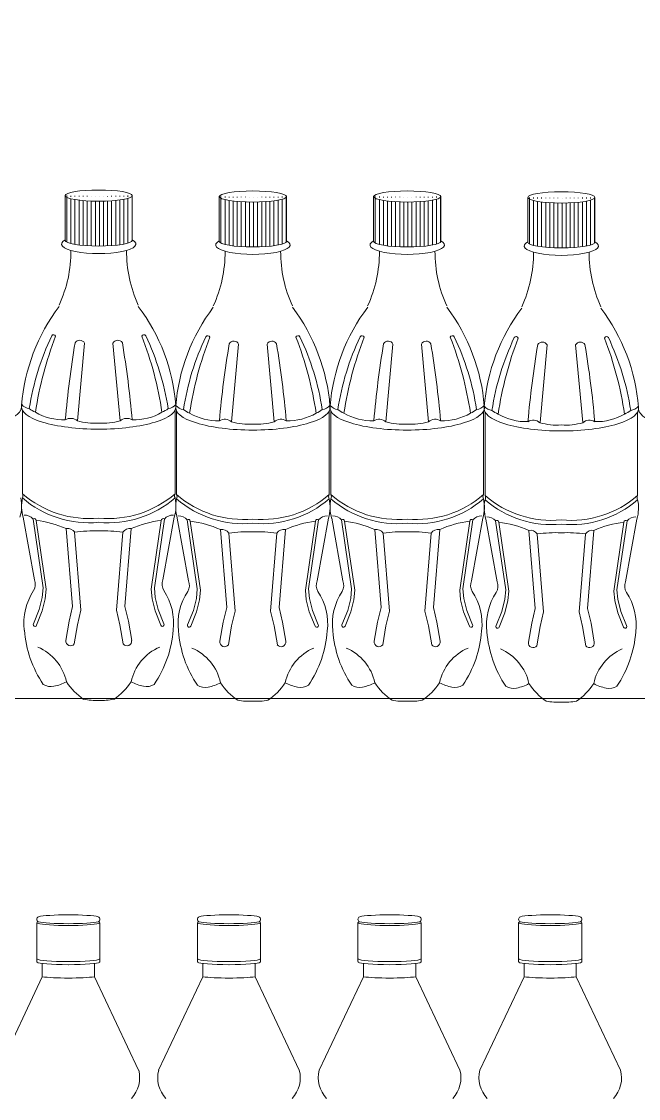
# Model space of a CAD drawing. Header units: millimetres. Extents: x 1287 to 21021, y -1522 to 4173.
# Drawn here: x 9328.46 to 9347.69, y 3402.32 to 3435.86 of the extents above; entities that cross this region are included whole.
import ezdxf

# ---------------------------------------------------------------- set-up
doc = ezdxf.new("R2010")
doc.units = ezdxf.units.MM

# ---------------------------------------------------------------- blocks, each defined once
blk = doc.blocks.new('şişe dolabı')
at = {"lineweight": 9}
h = blk.add_hatch(dxfattribs=at)
h.set_pattern_fill('LINE', scale=0.04, angle=90, style=0)
h.set_pattern_definition([(90, (9747.07023, 3674.88957), (-0.127, 8e-18), [])])
edge = h.paths.add_edge_path()
edge.add_ellipse((9775.231, 3726.229), major_axis=(1.045, 0), ratio=0.166366, start_angle=180, end_angle=360, ccw=False)
edge.add_line((9774.186, 3726.192), (9774.186, 3724.831))
edge.add_ellipse((9775.231, 3724.831), major_axis=(1.045, 0), ratio=0.166366, start_angle=180, end_angle=360)
edge.add_line((9776.276, 3724.831), (9776.276, 3726.192))
h = blk.add_hatch(dxfattribs=at)
h.set_pattern_fill('LINE', scale=0.04, angle=90, style=0)
h.set_pattern_definition([(90, (9751.87223, 3674.86137), (-0.127, 8e-18), [])])
edge = h.paths.add_edge_path()
edge.add_ellipse((9780.033, 3726.2), major_axis=(1.045, 0), ratio=0.166366, start_angle=180, end_angle=360, ccw=False)
edge.add_line((9778.988, 3726.163), (9778.988, 3724.803))
edge.add_ellipse((9780.033, 3724.803), major_axis=(1.045, 0), ratio=0.166366, start_angle=180, end_angle=360)
edge.add_line((9781.078, 3724.803), (9781.078, 3726.163))
h = blk.add_hatch(dxfattribs=at)
h.set_pattern_fill('LINE', scale=0.04, angle=90, style=0)
h.set_pattern_definition([(90, (9756.68048, 3674.86137), (-0.127, 8e-18), [])])
edge = h.paths.add_edge_path()
edge.add_ellipse((9784.841, 3726.2), major_axis=(1.045, 0), ratio=0.166366, start_angle=180, end_angle=360, ccw=False)
edge.add_line((9783.796, 3726.163), (9783.796, 3724.803))
edge.add_ellipse((9784.841, 3724.803), major_axis=(1.045, 0), ratio=0.166366, start_angle=180, end_angle=360)
edge.add_line((9785.887, 3724.803), (9785.887, 3726.163))
h = blk.add_hatch(dxfattribs=at)
h.set_pattern_fill('LINE', scale=0.04, angle=90, style=0)
h.set_pattern_definition([(90, (9761.48248, 3674.83317), (-0.127, 8e-18), [])])
edge = h.paths.add_edge_path()
edge.add_ellipse((9789.643, 3726.172), major_axis=(1.045, 0), ratio=0.166366, start_angle=180, end_angle=360, ccw=False)
edge.add_line((9788.598, 3726.135), (9788.598, 3724.775))
edge.add_ellipse((9789.643, 3724.775), major_axis=(1.045, 0), ratio=0.166366, start_angle=180, end_angle=360)
edge.add_line((9790.689, 3724.775), (9790.689, 3726.135))
at = {"color": 7, "lineweight": 9}
for p, q in [((9774.186, 3726.229), (9774.186, 3724.831)), ((9776.276, 3726.229), (9776.276, 3724.831)), ((9778.988, 3726.2), (9778.988, 3724.803)), ((9781.078, 3726.2), (9781.078, 3724.803)), ((9783.796, 3726.2), (9783.796, 3724.803)), ((9785.887, 3726.2), (9785.887, 3724.803)), ((9788.598, 3726.172), (9788.598, 3724.775)), ((9790.689, 3726.172), (9790.689, 3724.775)), ((9774.787, 3721.634), (9774.566, 3719.214)), ((9775.675, 3721.634), (9775.896, 3719.214)), ((9779.589, 3721.606), (9779.368, 3719.186)), ((9780.477, 3721.606), (9780.698, 3719.186)), ((9784.397, 3721.606), (9784.177, 3719.186)), ((9785.285, 3721.606), (9785.506, 3719.186)), ((9789.199, 3721.578), (9788.979, 3719.158)), ((9790.087, 3721.578), (9790.308, 3719.158)), ((9772.855, 3719.541), (9772.855, 3716.944)), ((9777.607, 3719.541), (9777.607, 3716.944)), ((9777.657, 3719.512), (9777.657, 3716.916)), ((9782.409, 3719.512), (9782.409, 3716.916)), ((9782.465, 3719.512), (9782.465, 3716.916)), ((9787.217, 3719.512), (9787.217, 3716.916)), ((9787.267, 3719.484), (9787.267, 3716.887)), ((9792.019, 3719.484), (9792.019, 3716.887)), ((9772.877, 3716.212), (9773.229, 3714.26)), ((9773.185, 3716.157), (9773.498, 3714.012)), ((9773.282, 3716.114), (9773.595, 3713.969)), ((9777.181, 3716.114), (9776.867, 3713.969)), ((9777.277, 3716.157), (9776.964, 3714.012)), ((9777.585, 3716.212), (9777.233, 3714.26)), ((9777.679, 3716.184), (9778.031, 3714.232)), ((9777.987, 3716.129), (9778.3, 3713.983)), ((9778.084, 3716.086), (9778.397, 3713.941)), ((9781.983, 3716.086), (9781.669, 3713.941)), ((9782.079, 3716.129), (9781.766, 3713.983)), ((9782.387, 3716.184), (9782.035, 3714.232)), ((9782.488, 3716.184), (9782.839, 3714.232)), ((9782.795, 3716.129), (9783.108, 3713.983)), ((9782.892, 3716.086), (9783.205, 3713.941)), ((9786.791, 3716.086), (9786.478, 3713.941)), ((9786.887, 3716.129), (9786.574, 3713.983)), ((9787.195, 3716.184), (9786.843, 3714.232)), ((9787.29, 3716.155), (9787.641, 3714.204)), ((9787.597, 3716.101), (9787.91, 3713.955)), ((9787.694, 3716.058), (9788.007, 3713.912)), ((9791.593, 3716.058), (9791.28, 3713.912)), ((9791.689, 3716.101), (9791.376, 3713.955)), ((9791.997, 3716.155), (9791.645, 3714.204)), ((9774.218, 3715.857), (9774.415, 3713.43)), ((9774.481, 3715.746), (9774.678, 3713.319)), ((9775.981, 3715.746), (9775.784, 3713.319)), ((9776.244, 3715.857), (9776.047, 3713.43)), ((9779.02, 3715.829), (9779.217, 3713.402)), ((9779.283, 3715.718), (9779.48, 3713.291)), ((9780.783, 3715.718), (9780.586, 3713.291)), ((9781.046, 3715.829), (9780.849, 3713.402)), ((9783.829, 3715.829), (9784.025, 3713.402)), ((9784.092, 3715.718), (9784.288, 3713.291)), ((9785.591, 3715.718), (9785.395, 3713.291)), ((9785.854, 3715.829), (9785.658, 3713.402)), ((9788.631, 3715.801), (9788.827, 3713.374)), ((9790.656, 3715.801), (9790.46, 3713.374)), ((9788.894, 3715.69), (9789.09, 3713.263)), ((9790.393, 3715.69), (9790.197, 3713.263)), ((9773.47, 3713.714), (9773.377, 3713.337)), ((9773.498, 3714.012), (9773.47, 3713.714)), ((9773.595, 3713.969), (9773.567, 3713.672)), ((9776.867, 3713.969), (9776.895, 3713.672)), ((9776.964, 3714.012), (9776.992, 3713.714)), ((9776.992, 3713.714), (9777.085, 3713.337)), ((9778.272, 3713.686), (9778.179, 3713.309)), ((9778.3, 3713.983), (9778.272, 3713.686)), ((9778.397, 3713.941), (9778.369, 3713.644)), ((9781.669, 3713.941), (9781.697, 3713.644)), ((9781.766, 3713.983), (9781.794, 3713.686)), ((9781.794, 3713.686), (9781.887, 3713.309)), ((9783.08, 3713.686), (9782.987, 3713.309)), ((9783.108, 3713.983), (9783.08, 3713.686)), ((9783.205, 3713.941), (9783.177, 3713.644)), ((9786.478, 3713.941), (9786.506, 3713.644)), ((9786.574, 3713.983), (9786.602, 3713.686)), ((9786.602, 3713.686), (9786.696, 3713.309)), ((9787.91, 3713.955), (9787.882, 3713.658)), ((9788.007, 3713.912), (9787.979, 3713.615)), ((9791.28, 3713.912), (9791.308, 3713.615)), ((9791.376, 3713.955), (9791.404, 3713.658)), ((9773.567, 3713.672), (9773.473, 3713.294)), ((9774.415, 3713.43), (9774.307, 3712.973)), ((9776.047, 3713.43), (9776.156, 3712.973)), ((9776.895, 3713.672), (9776.989, 3713.294)), ((9778.369, 3713.644), (9778.275, 3713.266)), ((9779.217, 3713.402), (9779.109, 3712.944)), ((9780.849, 3713.402), (9780.958, 3712.944)), ((9781.697, 3713.644), (9781.791, 3713.266)), ((9783.177, 3713.644), (9783.084, 3713.266)), ((9784.025, 3713.402), (9783.917, 3712.944)), ((9785.658, 3713.402), (9785.766, 3712.944)), ((9786.506, 3713.644), (9786.599, 3713.266)), ((9787.882, 3713.658), (9787.789, 3713.281)), ((9787.979, 3713.615), (9787.886, 3713.238)), ((9788.827, 3713.374), (9788.719, 3712.916)), ((9790.46, 3713.374), (9790.568, 3712.916)), ((9791.308, 3713.615), (9791.401, 3713.238)), ((9791.404, 3713.658), (9791.498, 3713.281)), ((9773.377, 3713.337), (9773.199, 3712.892)), ((9773.473, 3713.294), (9773.295, 3712.849)), ((9774.678, 3713.319), (9774.57, 3712.862)), ((9775.784, 3713.319), (9775.893, 3712.862)), ((9776.989, 3713.294), (9777.167, 3712.849)), ((9777.085, 3713.337), (9777.264, 3712.892)), ((9778.179, 3713.309), (9778.001, 3712.864)), ((9778.275, 3713.266), (9778.097, 3712.821)), ((9779.48, 3713.291), (9779.372, 3712.834)), ((9780.586, 3713.291), (9780.695, 3712.834)), ((9781.791, 3713.266), (9781.969, 3712.821)), ((9781.887, 3713.309), (9782.066, 3712.864)), ((9782.987, 3713.309), (9782.809, 3712.864)), ((9783.084, 3713.266), (9782.905, 3712.821)), ((9784.288, 3713.291), (9784.18, 3712.834)), ((9785.395, 3713.291), (9785.503, 3712.834)), ((9786.599, 3713.266), (9786.777, 3712.821)), ((9786.696, 3713.309), (9786.874, 3712.864)), ((9787.789, 3713.281), (9787.611, 3712.836)), ((9787.886, 3713.238), (9787.707, 3712.793)), ((9789.09, 3713.263), (9788.982, 3712.805)), ((9790.197, 3713.263), (9790.305, 3712.805)), ((9791.401, 3713.238), (9791.579, 3712.793)), ((9791.498, 3713.281), (9791.676, 3712.836)), ((9774.307, 3712.973), (9774.206, 3712.377)), ((9774.57, 3712.862), (9774.469, 3712.266)), ((9775.893, 3712.862), (9775.994, 3712.266)), ((9776.156, 3712.973), (9776.257, 3712.377)), ((9779.109, 3712.944), (9779.008, 3712.349)), ((9779.372, 3712.834), (9779.271, 3712.238)), ((9780.695, 3712.834), (9780.796, 3712.238)), ((9780.958, 3712.944), (9781.059, 3712.349)), ((9783.917, 3712.944), (9783.816, 3712.349)), ((9784.18, 3712.834), (9784.079, 3712.238)), ((9785.503, 3712.834), (9785.604, 3712.238)), ((9785.766, 3712.944), (9785.867, 3712.349)), ((9788.719, 3712.916), (9788.618, 3712.32)), ((9788.982, 3712.805), (9788.881, 3712.209)), ((9790.305, 3712.805), (9790.406, 3712.209)), ((9790.568, 3712.916), (9790.669, 3712.32)), ((9773.298, 3703.585), (9773.298, 3702.475)), ((9775.27, 3702.475), (9775.27, 3703.585)), ((9778.303, 3703.585), (9778.303, 3702.475)), ((9780.275, 3702.475), (9780.275, 3703.585)), ((9783.308, 3703.585), (9783.308, 3702.475)), ((9785.28, 3702.475), (9785.28, 3703.585)), ((9788.313, 3703.585), (9788.313, 3702.475)), ((9790.285, 3702.475), (9790.285, 3703.585)), ((9773.298, 3702.381), (9773.298, 3702.472)), ((9773.472, 3702.315), (9773.472, 3701.9)), ((9775.096, 3702.315), (9775.096, 3701.9)), ((9775.27, 3702.381), (9775.27, 3702.475)), ((9778.303, 3702.381), (9778.303, 3702.472)), ((9778.477, 3702.315), (9778.477, 3701.9)), ((9780.101, 3702.315), (9780.101, 3701.9)), ((9780.275, 3702.381), (9780.275, 3702.475)), ((9783.308, 3702.381), (9783.308, 3702.472)), ((9783.482, 3702.315), (9783.482, 3701.9)), ((9785.106, 3702.315), (9785.106, 3701.9)), ((9785.28, 3702.381), (9785.28, 3702.475)), ((9788.313, 3702.381), (9788.313, 3702.472)), ((9788.487, 3702.315), (9788.487, 3701.9)), ((9790.11, 3702.315), (9790.11, 3701.9)), ((9790.285, 3702.381), (9790.285, 3702.475)), ((9773.472, 3701.9), (9772.093, 3698.992)), ((9775.096, 3701.9), (9776.475, 3698.992)), ((9778.477, 3701.9), (9777.098, 3698.992)), ((9780.101, 3701.9), (9781.48, 3698.992)), ((9783.482, 3701.9), (9782.103, 3698.992)), ((9785.106, 3701.9), (9786.484, 3698.992)), ((9788.487, 3701.9), (9787.108, 3698.992)), ((9790.11, 3701.9), (9791.489, 3698.992))]:
    blk.add_line(p, q, dxfattribs=at)
at = {"lineweight": 9}
blk.add_line((9736.594, 3710.566), (9819.594, 3710.566), dxfattribs=at)
at = {"color": 7, "lineweight": 9}
for centre, radius, start, end in [((9770.292, 3724.512), 4.074, 335.47, 0.1502), ((9780.17, 3724.512), 4.074, 179.8498, 204.53), ((9775.094, 3724.484), 4.074, 335.47, 0.1502), ((9784.972, 3724.484), 4.074, 179.8498, 204.53), ((9779.902, 3724.484), 4.074, 335.47, 0.1502), ((9789.78, 3724.484), 4.074, 179.8498, 204.53), ((9784.704, 3724.456), 4.074, 335.47, 0.1502), ((9794.582, 3724.456), 4.074, 179.8498, 204.53), ((9778.67, 3719.242), 5.859, 142.8669, 175.5508), ((9771.792, 3719.242), 5.859, 4.4492, 37.1331), ((9783.472, 3719.214), 5.859, 142.8669, 175.5508), ((9776.594, 3719.214), 5.859, 4.4492, 37.1331), ((9788.281, 3719.214), 5.859, 142.8669, 175.5508), ((9781.402, 3719.214), 5.859, 4.4492, 37.1331), ((9793.083, 3719.186), 5.859, 142.8669, 175.5508), ((9786.204, 3719.186), 5.859, 4.4492, 37.1331), ((9781.126, 3718.357), 8.152, 154.5416, 171.264), ((9784.145, 3717.857), 11.005, 158.7389, 171.5101), ((9773.824, 3721.828), 0.0677, 17.1092, 149.9066), ((9776.638, 3721.828), 0.0677, 30.0934, 162.8908), ((9766.317, 3717.857), 11.005, 8.4899, 21.2611), ((9769.336, 3718.357), 8.152, 8.736, 25.4584), ((9785.928, 3718.329), 8.152, 154.5416, 171.264), ((9788.947, 3717.829), 11.005, 158.7389, 171.5101), ((9778.626, 3721.799), 0.0677, 17.1092, 149.9066), ((9781.44, 3721.799), 0.0677, 30.0934, 162.8908), ((9771.119, 3717.829), 11.005, 8.4899, 21.2611), ((9774.138, 3718.329), 8.152, 8.736, 25.4584), ((9790.737, 3718.329), 8.152, 154.5416, 171.264), ((9793.756, 3717.829), 11.005, 158.7389, 171.5101), ((9783.435, 3721.799), 0.0677, 17.1092, 149.9066), ((9786.248, 3721.799), 0.0677, 30.0934, 162.8908), ((9775.927, 3717.829), 11.005, 8.4899, 21.2611), ((9778.946, 3718.329), 8.152, 8.736, 25.4584), ((9795.539, 3718.301), 8.152, 154.5416, 171.264), ((9798.558, 3717.8), 11.005, 158.7389, 171.5101), ((9788.237, 3721.771), 0.0677, 17.1092, 149.9066), ((9791.05, 3721.771), 0.0677, 30.0934, 162.8908), ((9780.729, 3717.8), 11.005, 8.4899, 21.2611), ((9783.748, 3718.301), 8.152, 8.736, 25.4584), ((9805.095, 3716.527), 31.025, 170.5031, 174.9739), ((9774.638, 3721.556), 0.169, 27.8675, 147.731), ((9775.824, 3721.556), 0.169, 32.269, 152.1325), ((9745.367, 3716.527), 31.025, 5.0261, 9.4969), ((9809.897, 3716.498), 31.025, 170.5031, 174.9739), ((9779.44, 3721.527), 0.169, 27.8675, 147.731), ((9780.626, 3721.527), 0.169, 32.269, 152.1325), ((9750.169, 3716.498), 31.025, 5.0261, 9.4969), ((9814.706, 3716.498), 31.025, 170.5031, 174.9739), ((9784.248, 3721.527), 0.169, 27.8675, 147.731), ((9785.435, 3721.527), 0.169, 32.269, 152.1325), ((9754.977, 3716.498), 31.025, 5.0261, 9.4969), ((9819.508, 3716.47), 31.025, 170.5031, 174.9739), ((9789.05, 3721.499), 0.169, 27.8675, 147.731), ((9790.237, 3721.499), 0.169, 32.269, 152.1325), ((9759.779, 3716.47), 31.025, 5.0261, 9.4969), ((9773.098, 3719.932), 0.338, 217.8637, 265.0175), ((9777.364, 3719.932), 0.338, 274.9825, 322.1363), ((9773.541, 3720.173), 0.746, 230.7215, 247.9232), ((9774.14, 3720.989), 1.745, 239.7561, 271.6313), ((9776.323, 3720.989), 1.745, 268.3687, 300.2439), ((9776.921, 3720.173), 0.746, 292.0768, 309.2785), ((9777.9, 3719.904), 0.338, 217.8637, 265.0175), ((9778.343, 3720.145), 0.746, 230.7215, 247.9232), ((9778.942, 3720.961), 1.745, 239.7561, 271.6313), ((9781.125, 3720.961), 1.745, 268.3687, 300.2439), ((9781.723, 3720.145), 0.746, 292.0768, 309.2785), ((9782.166, 3719.904), 0.338, 274.9825, 322.1363), ((9782.708, 3719.904), 0.338, 217.8637, 265.0175), ((9783.151, 3720.145), 0.746, 230.7215, 247.9232), ((9783.75, 3720.961), 1.745, 239.7561, 271.6313), ((9785.933, 3720.961), 1.745, 268.3687, 300.2439), ((9786.531, 3720.145), 0.746, 292.0768, 309.2785), ((9786.974, 3719.904), 0.338, 274.9825, 322.1363), ((9787.51, 3719.876), 0.338, 217.8637, 265.0175), ((9787.953, 3720.117), 0.746, 230.7215, 247.9232), ((9788.552, 3720.933), 1.745, 239.7561, 271.6313), ((9790.735, 3720.933), 1.745, 268.3687, 300.2439), ((9791.333, 3720.117), 0.746, 292.0768, 309.2785), ((9791.776, 3719.876), 0.338, 274.9825, 322.1363), ((9774.357, 3718.977), 0.316, 48.6304, 122.0332), ((9775.093, 3721), 1.862, 253.557, 274.2423), ((9775.369, 3721), 1.862, 265.7577, 286.443), ((9776.105, 3718.977), 0.316, 57.9668, 131.3696), ((9779.159, 3718.948), 0.316, 48.6304, 122.0332), ((9779.895, 3720.972), 1.862, 253.557, 274.2423), ((9780.171, 3720.972), 1.862, 265.7577, 286.443), ((9780.907, 3718.948), 0.316, 57.9668, 131.3696), ((9783.967, 3718.948), 0.316, 48.6304, 122.0332), ((9784.704, 3720.972), 1.862, 253.557, 274.2423), ((9784.979, 3720.972), 1.862, 265.7577, 286.443), ((9785.715, 3718.948), 0.316, 57.9668, 131.3696), ((9788.769, 3718.92), 0.316, 48.6304, 122.0332), ((9789.506, 3720.943), 1.862, 253.557, 274.2423), ((9789.781, 3720.943), 1.862, 265.7577, 286.443), ((9790.517, 3718.92), 0.316, 57.9668, 131.3696), ((9771.635, 3716.555), 1.192, 343.253, 12.4465), ((9774.019, 3716.555), 1.192, 167.5535, 196.747), ((9774.929, 3719.338), 3.167, 229.0989, 275.4821), ((9772.725, 3716.878), 0.145, 333.0533, 26.9467), ((9774.929, 3719.206), 3.167, 229.0989, 275.4821), ((9775.534, 3719.338), 3.167, 264.5179, 310.9011), ((9775.534, 3719.206), 3.167, 264.5179, 310.9011), ((9776.443, 3716.555), 1.192, 343.253, 12.4465), ((9777.737, 3716.878), 0.145, 153.0533, 206.9467), ((9778.821, 3716.527), 1.192, 167.5535, 196.747), ((9779.731, 3719.309), 3.167, 229.0989, 275.4821), ((9777.527, 3716.85), 0.145, 333.0533, 26.9467), ((9779.731, 3719.178), 3.167, 229.0989, 275.4821), ((9780.336, 3719.309), 3.167, 264.5179, 310.9011), ((9780.336, 3719.178), 3.167, 264.5179, 310.9011), ((9781.245, 3716.527), 1.192, 343.253, 12.4465), ((9782.539, 3716.85), 0.145, 153.0533, 206.9467), ((9783.629, 3716.527), 1.192, 167.5535, 196.747), ((9784.539, 3719.309), 3.167, 229.0989, 275.4821), ((9782.336, 3716.85), 0.145, 333.0533, 26.9467), ((9784.539, 3719.178), 3.167, 229.0989, 275.4821), ((9785.144, 3719.309), 3.167, 264.5179, 310.9011), ((9785.144, 3719.178), 3.167, 264.5179, 310.9011), ((9786.054, 3716.527), 1.192, 343.253, 12.4465), ((9787.347, 3716.85), 0.145, 153.0533, 206.9467), ((9788.431, 3716.499), 1.192, 167.5535, 196.747), ((9789.341, 3719.281), 3.167, 229.0989, 275.4821), ((9787.138, 3716.822), 0.145, 333.0533, 26.9467), ((9789.341, 3719.149), 3.167, 229.0989, 275.4821), ((9789.946, 3719.281), 3.167, 264.5179, 310.9011), ((9789.946, 3719.149), 3.167, 264.5179, 310.9011), ((9790.856, 3716.499), 1.192, 343.253, 12.4465), ((9792.149, 3716.822), 0.145, 153.0533, 206.9467), ((9772.914, 3715.922), 0.359, 40.8817, 91.164), ((9773.222, 3716.11), 0.0599, 4.3476, 127.8576), ((9772.918, 3712.953), 3.182, 65.8855, 83.4441), ((9777.544, 3712.953), 3.182, 96.5559, 114.1145), ((9777.24, 3716.11), 0.0599, 52.1424, 175.6524), ((9777.548, 3715.922), 0.359, 88.836, 139.1183), ((9777.716, 3715.894), 0.359, 40.8817, 91.164), ((9778.024, 3716.082), 0.0599, 4.3476, 127.8576), ((9777.72, 3712.924), 3.182, 65.8855, 83.4441), ((9782.346, 3712.924), 3.182, 96.5559, 114.1145), ((9782.042, 3716.082), 0.0599, 52.1424, 175.6524), ((9782.35, 3715.894), 0.359, 88.836, 139.1183), ((9782.524, 3715.894), 0.359, 40.8817, 91.164), ((9782.832, 3716.082), 0.0599, 4.3476, 127.8576), ((9782.528, 3712.924), 3.182, 65.8855, 83.4441), ((9787.154, 3712.924), 3.182, 96.5559, 114.1145), ((9786.851, 3716.082), 0.0599, 52.1424, 175.6524), ((9787.159, 3715.894), 0.359, 88.836, 139.1183), ((9787.326, 3715.866), 0.359, 40.8817, 91.164), ((9787.634, 3716.053), 0.0599, 4.3476, 127.8576), ((9787.33, 3712.896), 3.182, 65.8855, 83.4441), ((9791.956, 3712.896), 3.182, 96.5559, 114.1145), ((9791.653, 3716.053), 0.0599, 52.1424, 175.6524), ((9791.961, 3715.866), 0.359, 88.836, 139.1183), ((9774.267, 3715.606), 0.256, 33.2178, 101.0314), ((9775.07, 3711.639), 4.149, 87.7779, 98.1583), ((9775.392, 3711.639), 4.149, 81.8417, 92.2221), ((9776.195, 3715.606), 0.256, 78.9686, 146.7822), ((9779.069, 3715.578), 0.256, 33.2178, 101.0314), ((9779.872, 3711.611), 4.149, 87.7779, 98.1583), ((9780.194, 3711.611), 4.149, 81.8417, 92.2221), ((9780.997, 3715.578), 0.256, 78.9686, 146.7822), ((9783.878, 3715.578), 0.256, 33.2178, 101.0314), ((9784.68, 3711.611), 4.149, 87.7779, 98.1583), ((9785.002, 3711.611), 4.149, 81.8417, 92.2221), ((9785.805, 3715.578), 0.256, 78.9686, 146.7822), ((9788.68, 3715.55), 0.256, 33.2178, 101.0314), ((9789.482, 3711.583), 4.149, 87.7779, 98.1583), ((9789.804, 3711.583), 4.149, 81.8417, 92.2221), ((9790.607, 3715.55), 0.256, 78.9686, 146.7822), ((9772.866, 3714.12), 0.389, 330.2047, 21.0695), ((9777.596, 3714.12), 0.389, 158.9305, 209.7953), ((9777.668, 3714.092), 0.389, 330.2047, 21.0695), ((9782.398, 3714.092), 0.389, 158.9305, 209.7953), ((9782.476, 3714.092), 0.389, 330.2047, 21.0695), ((9787.206, 3714.092), 0.389, 158.9305, 209.7953), ((9787.278, 3714.064), 0.389, 330.2047, 21.0695), ((9792.008, 3714.064), 0.389, 158.9305, 209.7953), ((9774.716, 3712.92), 1.817, 146.353, 187.0356), ((9775.746, 3712.92), 1.817, 352.9644, 33.647), ((9779.518, 3712.892), 1.817, 146.353, 187.0356), ((9780.548, 3712.892), 1.817, 352.9644, 33.647), ((9784.327, 3712.892), 1.817, 146.353, 187.0356), ((9785.356, 3712.892), 1.817, 352.9644, 33.647), ((9789.129, 3712.864), 1.817, 146.353, 187.0356), ((9790.158, 3712.864), 1.817, 352.9644, 33.647), ((9776.422, 3712.97), 3.519, 184.4312, 213.9131), ((9773.244, 3712.865), 0.0531, 149.6058, 342.5995), ((9774.041, 3712.97), 3.519, 326.0869, 355.5688), ((9777.218, 3712.865), 0.0531, 197.4005, 30.3942), ((9778.046, 3712.837), 0.0531, 149.6058, 342.5995), ((9782.02, 3712.837), 0.0531, 197.4005, 30.3942), ((9782.855, 3712.837), 0.0531, 149.6058, 342.5995), ((9786.828, 3712.837), 0.0531, 197.4005, 30.3942), ((9787.657, 3712.809), 0.0531, 149.6058, 342.5995), ((9791.63, 3712.809), 0.0531, 197.4005, 30.3942), ((9774.352, 3712.356), 0.148, 172.0326, 322.2167), ((9776.11, 3712.356), 0.148, 217.7833, 7.9674), ((9781.224, 3712.941), 3.519, 184.4312, 213.9131), ((9779.154, 3712.328), 0.148, 172.0326, 322.2167), ((9780.912, 3712.328), 0.148, 217.7833, 7.9674), ((9778.843, 3712.941), 3.519, 326.0869, 355.5688), ((9786.032, 3712.941), 3.519, 184.4312, 213.9131), ((9783.962, 3712.328), 0.148, 172.0326, 322.2167), ((9785.721, 3712.328), 0.148, 217.7833, 7.9674), ((9783.651, 3712.941), 3.519, 326.0869, 355.5688), ((9790.834, 3712.913), 3.519, 184.4312, 213.9131), ((9788.453, 3712.913), 3.519, 326.0869, 355.5688), ((9772.731, 3710.764), 1.527, 12.2077, 66.8778), ((9777.731, 3710.764), 1.527, 113.1222, 167.7923), ((9777.533, 3710.735), 1.527, 12.2077, 66.8778), ((9782.533, 3710.735), 1.527, 113.1222, 167.7923), ((9782.341, 3710.735), 1.527, 12.2077, 66.8778), ((9787.341, 3710.735), 1.527, 113.1222, 167.7923), ((9787.143, 3710.707), 1.527, 12.2077, 66.8778), ((9788.764, 3712.3), 0.148, 172.0326, 322.2167), ((9790.523, 3712.3), 0.148, 217.7833, 7.9674), ((9792.143, 3710.707), 1.527, 113.1222, 167.7923), ((9773.738, 3711.39), 0.451, 238.244, 282.5613), ((9773.636, 3712.131), 1.198, 279.6278, 299.3435), ((9775.861, 3712.161), 1.959, 213.2722, 235.8121), ((9774.601, 3712.161), 1.959, 304.1879, 326.7278), ((9776.826, 3712.131), 1.198, 240.6565, 260.3722), ((9776.724, 3711.39), 0.451, 257.4387, 301.756), ((9778.438, 3712.103), 1.198, 279.6278, 299.3435), ((9780.663, 3712.133), 1.959, 213.2722, 235.8121), ((9779.403, 3712.133), 1.959, 304.1879, 326.7278), ((9781.628, 3712.103), 1.198, 240.6565, 260.3722), ((9783.246, 3712.103), 1.198, 279.6278, 299.3435), ((9785.471, 3712.133), 1.959, 213.2722, 235.8121), ((9784.211, 3712.133), 1.959, 304.1879, 326.7278), ((9786.436, 3712.103), 1.198, 240.6565, 260.3722), ((9788.048, 3712.075), 1.198, 279.6278, 299.3435), ((9790.273, 3712.105), 1.959, 213.2722, 235.8121), ((9789.013, 3712.105), 1.959, 304.1879, 326.7278), ((9791.238, 3712.075), 1.198, 240.6565, 260.3722), ((9778.54, 3711.361), 0.451, 238.244, 282.5613), ((9781.526, 3711.361), 0.451, 257.4387, 301.756), ((9783.349, 3711.361), 0.451, 238.244, 282.5613), ((9786.334, 3711.361), 0.451, 257.4387, 301.756), ((9788.151, 3711.333), 0.451, 238.244, 282.5613), ((9791.136, 3711.333), 0.451, 257.4387, 301.756), ((9775.129, 3712.51), 2.003, 259.4054, 272.9298), ((9775.333, 3712.51), 2.003, 267.0702, 280.5946), ((9779.931, 3712.482), 2.003, 259.4054, 272.9298), ((9780.135, 3712.482), 2.003, 267.0702, 280.5946), ((9784.739, 3712.482), 2.003, 259.4054, 272.9298), ((9784.944, 3712.482), 2.003, 267.0702, 280.5946), ((9789.541, 3712.454), 2.003, 259.4054, 272.9298), ((9789.746, 3712.454), 2.003, 267.0702, 280.5946), ((9773.383, 3703.692), 0.0851, 112.2628, 247.7372), ((9775.185, 3703.692), 0.0851, 292.2628, 67.7372), ((9778.388, 3703.692), 0.0851, 112.2628, 247.7372), ((9780.19, 3703.692), 0.0851, 292.2628, 67.7372), ((9783.393, 3703.692), 0.0851, 112.2628, 247.7372), ((9785.194, 3703.692), 0.0851, 292.2628, 67.7372), ((9788.398, 3703.692), 0.0851, 112.2628, 247.7372), ((9790.199, 3703.692), 0.0851, 292.2628, 67.7372), ((9773.325, 3702.472), 0.0267, 174.0315, 232.1778), ((9773.325, 3702.378), 0.0267, 174.0315, 232.1778), ((9775.243, 3702.472), 0.0267, 307.8222, 5.9685), ((9775.243, 3702.378), 0.0267, 307.8222, 5.9685), ((9778.33, 3702.472), 0.0267, 174.0315, 232.1778), ((9778.33, 3702.378), 0.0267, 174.0315, 232.1778), ((9780.248, 3702.472), 0.0267, 307.8222, 5.9685), ((9780.248, 3702.378), 0.0267, 307.8222, 5.9685), ((9783.335, 3702.472), 0.0267, 174.0315, 232.1778), ((9783.335, 3702.378), 0.0267, 174.0315, 232.1778), ((9785.253, 3702.472), 0.0267, 307.8222, 5.9685), ((9785.253, 3702.378), 0.0267, 307.8222, 5.9685), ((9788.34, 3702.472), 0.0267, 174.0315, 232.1778), ((9788.34, 3702.378), 0.0267, 174.0315, 232.1778), ((9790.258, 3702.472), 0.0267, 307.8222, 5.9685), ((9790.258, 3702.378), 0.0267, 307.8222, 5.9685), ((9775.573, 3698.754), 0.933, 316.5219, 14.7719), ((9778.001, 3698.754), 0.933, 165.2281, 223.4781), ((9780.577, 3698.754), 0.933, 316.5219, 14.7719), ((9783.005, 3698.754), 0.933, 165.2281, 223.4781), ((9785.582, 3698.754), 0.933, 316.5219, 14.7719), ((9788.01, 3698.754), 0.933, 165.2281, 223.4781), ((9790.587, 3698.754), 0.933, 316.5219, 14.7719)]:
    blk.add_arc(centre, radius, start, end, dxfattribs=at)
for centre in [(9775.231, 3726.229), (9780.033, 3726.2), (9784.841, 3726.2), (9789.643, 3726.172)]:
    blk.add_ellipse(centre, major_axis=(1.045, 0), ratio=0.166366, dxfattribs=at)
at = {"color": 7, "lineweight": 9, "extrusion": (0, 0, -1)}
for centre, major_axis, ratio, start_param, end_param in [((9775.231, 3724.719), (-1.159, 0), 0.254188, 2.694786, 6.729992), ((9780.033, 3724.691), (-1.159, 0), 0.254188, 2.694786, 6.729992), ((9784.841, 3724.691), (-1.159, 0), 0.254188, 2.694786, 6.729992), ((9789.643, 3724.662), (-1.159, 0), 0.254188, 2.694786, 6.729992), ((9770.423, 3719.652), (-2.407, 0), 0.289681, 3.077687, 4.712389), ((9775.231, 3719.652), (-2.407, 0), 0.289681, 3.077687, 4.712389), ((9780.033, 3719.624), (-2.407, 0), 0.289681, 3.077687, 4.712389), ((9784.841, 3719.624), (-2.407, 0), 0.289681, 3.077687, 4.712389), ((9789.643, 3719.596), (-2.407, 0), 0.289681, 3.077687, 4.712389), ((9774.284, 3703.743), (-0.986, 0), 0.087618, 1.570796, 2.812571), ((9779.289, 3703.743), (-0.986, 0), 0.087618, 1.570796, 2.812571), ((9784.294, 3703.743), (-0.986, 0), 0.087618, 1.570796, 2.812571), ((9789.299, 3703.743), (-0.986, 0), 0.087618, 1.570796, 2.812571), ((9774.284, 3703.585), (0.986, 0), 0.087618, 5.954164, 9.753799), ((9774.284, 3703.641), (0.986, 0), 0.087618, 1.570796, 2.812571), ((9779.289, 3703.585), (0.986, 0), 0.087618, 5.954164, 9.753799), ((9779.289, 3703.641), (0.986, 0), 0.087618, 1.570796, 2.812571), ((9784.294, 3703.585), (0.986, 0), 0.087618, 5.954164, 9.753799), ((9784.294, 3703.641), (0.986, 0), 0.087618, 1.570796, 2.812571), ((9789.299, 3703.585), (0.986, 0), 0.087618, 5.954164, 9.753799), ((9789.299, 3703.641), (0.986, 0), 0.087618, 1.570796, 2.812571), ((9774.291, 3702.458), (0.986, 0), 0.087618, 7.861459, 9.349263), ((9774.291, 3702.363), (0.986, 0), 0.087618, 7.861459, 9.349263), ((9779.296, 3702.458), (0.986, 0), 0.087618, 7.861459, 9.349263), ((9779.296, 3702.363), (0.986, 0), 0.087618, 7.861459, 9.349263), ((9784.301, 3702.458), (0.986, 0), 0.087618, 7.861459, 9.349263), ((9784.301, 3702.363), (0.986, 0), 0.087618, 7.861459, 9.349263), ((9789.306, 3702.458), (0.986, 0), 0.087618, 7.861459, 9.349263), ((9789.306, 3702.363), (0.986, 0), 0.087618, 7.861459, 9.349263), ((9774.291, 3701.948), (0.986, 0), 0.087618, 7.861459, 8.83468), ((9779.296, 3701.948), (0.986, 0), 0.087618, 7.861459, 8.83468), ((9784.301, 3701.948), (0.986, 0), 0.087618, 7.861459, 8.83468), ((9789.306, 3701.948), (0.986, 0), 0.087618, 7.861459, 8.83468)]:
    blk.add_ellipse(centre, major_axis=major_axis, ratio=ratio, start_param=start_param, end_param=end_param, dxfattribs=at)
at = {"color": 7, "lineweight": 9}
for centre, major_axis, ratio, start_param, end_param in [((9775.231, 3724.831), (1.045, 0), 0.166366, 3.141593, 6.283185), ((9780.033, 3724.803), (1.045, 0), 0.166366, 3.141593, 6.283185), ((9784.841, 3724.803), (1.045, 0), 0.166366, 3.141593, 6.283185), ((9789.643, 3724.775), (1.045, 0), 0.166366, 3.141593, 6.283185), ((9775.231, 3719.652), (2.407, 0), 0.289681, 3.077687, 4.712389), ((9780.033, 3719.624), (2.407, 0), 0.289681, 3.077687, 4.712389), ((9784.841, 3719.624), (2.407, 0), 0.289681, 3.077687, 4.712389), ((9789.643, 3719.596), (2.407, 0), 0.289681, 3.077687, 4.712389), ((9794.452, 3719.596), (2.407, 0), 0.289681, 3.077687, 4.712389), ((9774.284, 3703.743), (0.986, 0), 0.087618, 1.570796, 2.812571), ((9779.289, 3703.743), (0.986, 0), 0.087618, 1.570796, 2.812571), ((9784.294, 3703.743), (0.986, 0), 0.087618, 1.570796, 2.812571), ((9789.299, 3703.743), (0.986, 0), 0.087618, 1.570796, 2.812571), ((9774.284, 3703.641), (-0.986, 0), 0.087618, 1.570796, 2.812571), ((9779.289, 3703.641), (-0.986, 0), 0.087618, 1.570796, 2.812571), ((9784.294, 3703.641), (-0.986, 0), 0.087618, 1.570796, 2.812571), ((9789.299, 3703.641), (-0.986, 0), 0.087618, 1.570796, 2.812571), ((9774.277, 3702.458), (-0.986, 0), 0.087618, 7.861459, 9.349263), ((9774.277, 3702.363), (-0.986, 0), 0.087618, 7.861459, 9.349263), ((9779.282, 3702.458), (-0.986, 0), 0.087618, 7.861459, 9.349263), ((9779.282, 3702.363), (-0.986, 0), 0.087618, 7.861459, 9.349263), ((9784.287, 3702.458), (-0.986, 0), 0.087618, 7.861459, 9.349263), ((9784.287, 3702.363), (-0.986, 0), 0.087618, 7.861459, 9.349263), ((9789.291, 3702.458), (-0.986, 0), 0.087618, 7.861459, 9.349263), ((9789.291, 3702.363), (-0.986, 0), 0.087618, 7.861459, 9.349263), ((9774.277, 3701.948), (-0.986, 0), 0.087618, 7.861459, 8.83468), ((9779.282, 3701.948), (-0.986, 0), 0.087618, 7.861459, 8.83468), ((9784.287, 3701.948), (-0.986, 0), 0.087618, 7.861459, 8.83468), ((9789.291, 3701.948), (-0.986, 0), 0.087618, 7.861459, 8.83468)]:
    blk.add_ellipse(centre, major_axis=major_axis, ratio=ratio, start_param=start_param, end_param=end_param, dxfattribs=at)

msp = doc.modelspace()

# ---------------------------------------------------------------- hatches: boundary and pattern name
h = msp.add_hatch(color=256)
h.dxf.hatch_style = 1
h.paths.add_polyline_path([(10598.775, 584.53), (10598.775, 4059.675), (5942.638, 4059.675), (5942.638, 584.53)])
h.paths.add_polyline_path([(5962.638, 604.53), (5962.638, 4039.675), (10578.775, 4039.675), (10578.775, 604.53)], flags=16)
h.paths.add_polyline_path([(6519.893, 778.27), (6520.667, 3865.935), (6536.057, 3865.935), (6535.283, 778.27)], flags=0)
h.paths.add_polyline_path([(6015.638, 1487.424), (6015.635, 1502.885), (6468.358, 1502.885), (6468.358, 1487.495)], flags=0)
h.paths.add_polyline_path([(6080.278, 1558.408), (6080.278, 1881.292), (6183.601, 1881.292), (6183.601, 1558.408)], flags=0)
h.paths.add_polyline_path([(6071.667, 1891.8), (6037.227, 1891.8), (6054.447, 1921.935)], flags=0)
h.paths.add_polyline_path([(6015.635, 1969.703), (6015.638, 1985.164), (6468.358, 1985.093), (6468.358, 1969.703)], flags=0)
h.paths.add_polyline_path([(6015.521, 2302.178), (6015.523, 2317.639), (6468.243, 2317.568), (6468.243, 2302.178)], flags=0)
h.paths.add_polyline_path([(6015.556, 2537.898), (6015.558, 2553.359), (6468.278, 2553.288), (6468.278, 2537.898)], flags=0)
h.paths.add_polyline_path([(6015.591, 2763.088), (6015.594, 2778.549), (6468.313, 2778.478), (6468.313, 2763.088)], flags=0)
h.paths.add_polyline_path([(6015.635, 2988.278), (6015.638, 3003.739), (6468.358, 3003.668), (6468.358, 2988.278)], flags=0)
h.paths.add_polyline_path([(6015.635, 3269.753), (6015.638, 3285.214), (6468.358, 3285.143), (6468.358, 3269.753)], flags=0)
h.paths.add_polyline_path([(6015.635, 3569.858), (6015.638, 3585.319), (6468.358, 3585.248), (6468.358, 3569.858)], flags=0)
h.paths.add_polyline_path([(6011.198, 802.859), (6502.295, 802.859), (6502.295, 1366.204), (6011.198, 1366.204)], flags=8)
h.paths.add_polyline_path([(6032.866, 1386.231), (6154.175, 1386.231), (6154.175, 1444.648), (6032.866, 1444.648)], flags=8)
h.paths.add_polyline_path([(6083.249, 2022.59), (6419.744, 2022.59), (6419.744, 2188.638), (6083.249, 2188.638)], flags=8)
h.paths.add_polyline_path([(6032.989, 3510.142), (6274.583, 3510.142), (6274.583, 3568.56), (6032.989, 3568.56)], flags=8)
h.paths.add_polyline_path([(6192.211, 1890.769), (6318.904, 1890.769), (6318.904, 1916.599), (6192.211, 1916.599)], flags=8)
h.paths.add_polyline_path([(6096.728, 1889.902), (6173.401, 1889.902), (6173.401, 1915.733), (6096.728, 1915.733)], flags=8)
h.paths.add_polyline_path([(6219.686, 3657.173), (6505.428, 3657.173), (6505.428, 3704.638), (6219.686, 3704.638)], flags=8)

# ---------------------------------------------------------------- block references
msp.add_blockref('şişe dolabı', (-444.361, -295.787))

doc.saveas('drawing.dxf')
